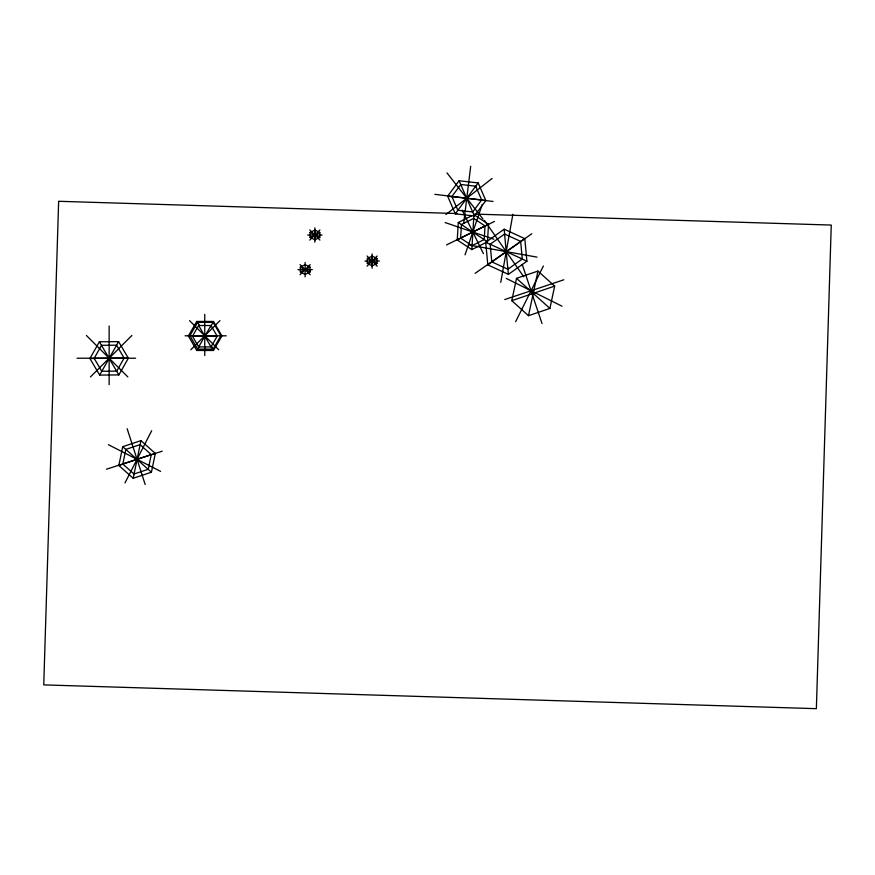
<?xml version="1.0" encoding="UTF-8"?>
<svg xmlns="http://www.w3.org/2000/svg" width="875" height="875" viewBox="0 0 875 875"><rect width="100%" height="100%" fill="white"/><g stroke="black" fill="none" stroke-linecap="round" stroke-linejoin="round"><path stroke-width="1.31" d="M471.833 249.605L473.933 214.692L488.523 224.328L487.473 241.784L471.833 249.605L457.242 239.958L458.292 222.512L471.527 215.895M460.633 238.131L461.453 224.514L473.659 218.422L485.034 225.936L484.214 239.553L472.019 245.645L460.633 238.131L485.034 225.936M463.684 223.377L470.684 166.327M500.752 282.373L512.881 214.277M118.836 465.511L122.719 446.688L140.952 440.639L155.312 453.414L151.43 472.227L133.197 478.275L118.836 465.511L123.703 463.892M122.817 464.045L125.847 449.367L140.077 444.653L151.266 454.606L148.247 469.284L134.017 474.009L122.817 464.045L151.266 454.606M133.197 478.275L140.952 440.639M511.777 300.661L516.523 278.348L537.961 271.075L554.663 286.114L549.916 308.427L528.478 315.7L511.777 300.661L554.663 286.114M528.478 315.7L537.961 271.075M465.041 254.811L482.311 204.345M515.616 321.694L543.397 265.978M124.994 482.88L151.692 430.697M89.917 358.509L99.389 341.786L118.606 341.644L128.341 358.203L118.869 374.916L99.652 375.069L89.917 358.509L95.036 358.466M94.161 358.334L101.544 345.297L116.539 345.177L124.13 358.105L116.736 371.142L101.752 371.252L94.161 358.334L124.13 358.105M99.652 375.069L118.606 341.644M188.377 335.967L196.744 321.453L213.5 321.453L221.878 335.967L213.5 350.47L196.744 350.47L188.377 335.967L190.947 335.967M197.662 322.306L189.919 335.716L197.662 349.125L213.15 349.125L220.894 335.716L213.15 322.306L197.662 322.306L199.598 325.653M192.478 336.219L198.658 325.511L211.017 325.511L217.197 336.219L211.017 346.916L198.658 346.916L192.478 336.219L217.197 336.219M198.658 346.916L211.017 325.511M196.744 350.47L199.598 345.778M210.569 326.769L213.15 322.306M447.65 196.186L459.091 180.753L478.188 182.941L485.833 200.572L474.392 216.005L455.295 213.817L447.65 196.186L452.747 196.777M451.883 196.536L460.808 184.494L475.694 186.2L481.655 199.959L472.73 211.991L457.844 210.284L451.883 196.536L481.655 199.959M457.844 210.284L475.694 186.2M455.295 213.817L458.347 209.694M475.136 187.064L478.188 182.941M90.431 376.928L131.884 335.475M190.837 349.748L219.953 320.633M309.783 240.078L319.911 229.95M300.037 274.728L310.166 264.6M367.041 266.142L377.169 256.003M445.922 214.539L492.111 178.445M485.702 242.32L504.186 229.195L524.792 238.656L526.914 261.231L508.419 274.345L487.812 264.895L485.702 242.32L490.547 244.541M490.153 244.256L504.569 234.03L520.647 241.402L522.298 259.011L507.872 269.238L491.794 261.866L490.153 244.256L522.298 259.011M487.812 264.895L524.792 238.656M475.103 273.35L531.825 233.767M310.067 232.477L314.934 230.027L319.802 232.477L319.802 237.366L314.934 239.816L310.067 237.366L310.067 232.477L319.802 237.366M310.067 237.366L319.802 232.477M300.333 267.116L305.2 264.666L310.056 267.116L310.056 272.016L305.2 274.466L300.333 272.016L300.333 267.116L310.056 272.016M300.333 272.016L310.056 267.116M367.336 258.53L372.192 256.08L377.059 258.53L377.059 263.43L372.192 265.88L367.336 263.43L367.336 258.53L377.059 263.43M367.336 263.43L377.059 258.53M457.242 239.958L462.055 237.562M484.914 226.133L488.523 224.328M446.556 244.902L494.462 221.441M504.777 299.545L563.817 279.792M150.445 455.022L155.312 453.414M106.444 469.208L162.225 451.194M123.222 358.247L128.341 358.203M307.705 235.003L322.033 235.003M364.973 261.056L379.302 261.056M297.97 269.653L312.298 269.653M185.073 335.814L192.5 335.716M192.959 335.814L226.242 335.814M76.989 358.214L135.603 358.214M457.002 213.544L58.647 201.283L43.75 684.884L816.364 708.673L831.25 225.061L474.709 214.091M480.736 199.992L485.833 200.572M434.853 194.327L493.03 201.469M468.869 244.978L536.966 257.108M445.145 222.556L493.795 239.203M520.855 258.453L526.914 261.231M506.264 278.403L561.98 306.184M108.413 444.675L160.595 471.384M458.292 222.512L487.473 241.784M122.719 446.688L151.43 472.227M516.523 278.348L549.916 308.427M367.062 256.003L377.191 266.142M309.805 229.95L319.933 240.078M300.059 264.6L310.198 274.728M189.58 320.633L218.695 349.748M86.406 335.475L127.848 376.928M446.972 172.9L483.066 219.1M484.509 220.511L523.753 276.762M99.389 341.786L118.869 374.916M211.214 345.778L213.15 349.125M196.744 321.453L198.034 323.684M212.209 348.239L213.5 350.47M198.658 325.511L211.017 346.916M462.12 210.153L483.427 253.652M459.091 180.753L474.392 216.005M522.255 264.502L542.008 323.542M127.159 428.728L145.173 484.509M504.186 229.195L504.689 234.511M507.795 267.706L508.419 274.345M504.569 234.03L507.872 269.238M372.192 256.08L372.192 265.88M372.116 253.914L372.116 268.242M314.934 230.027L314.934 239.816M314.858 227.85L314.858 242.178M305.112 262.5L305.112 276.828M204.761 314.344L204.761 355.513M109.145 326.058L109.145 384.683"/></g></svg>
